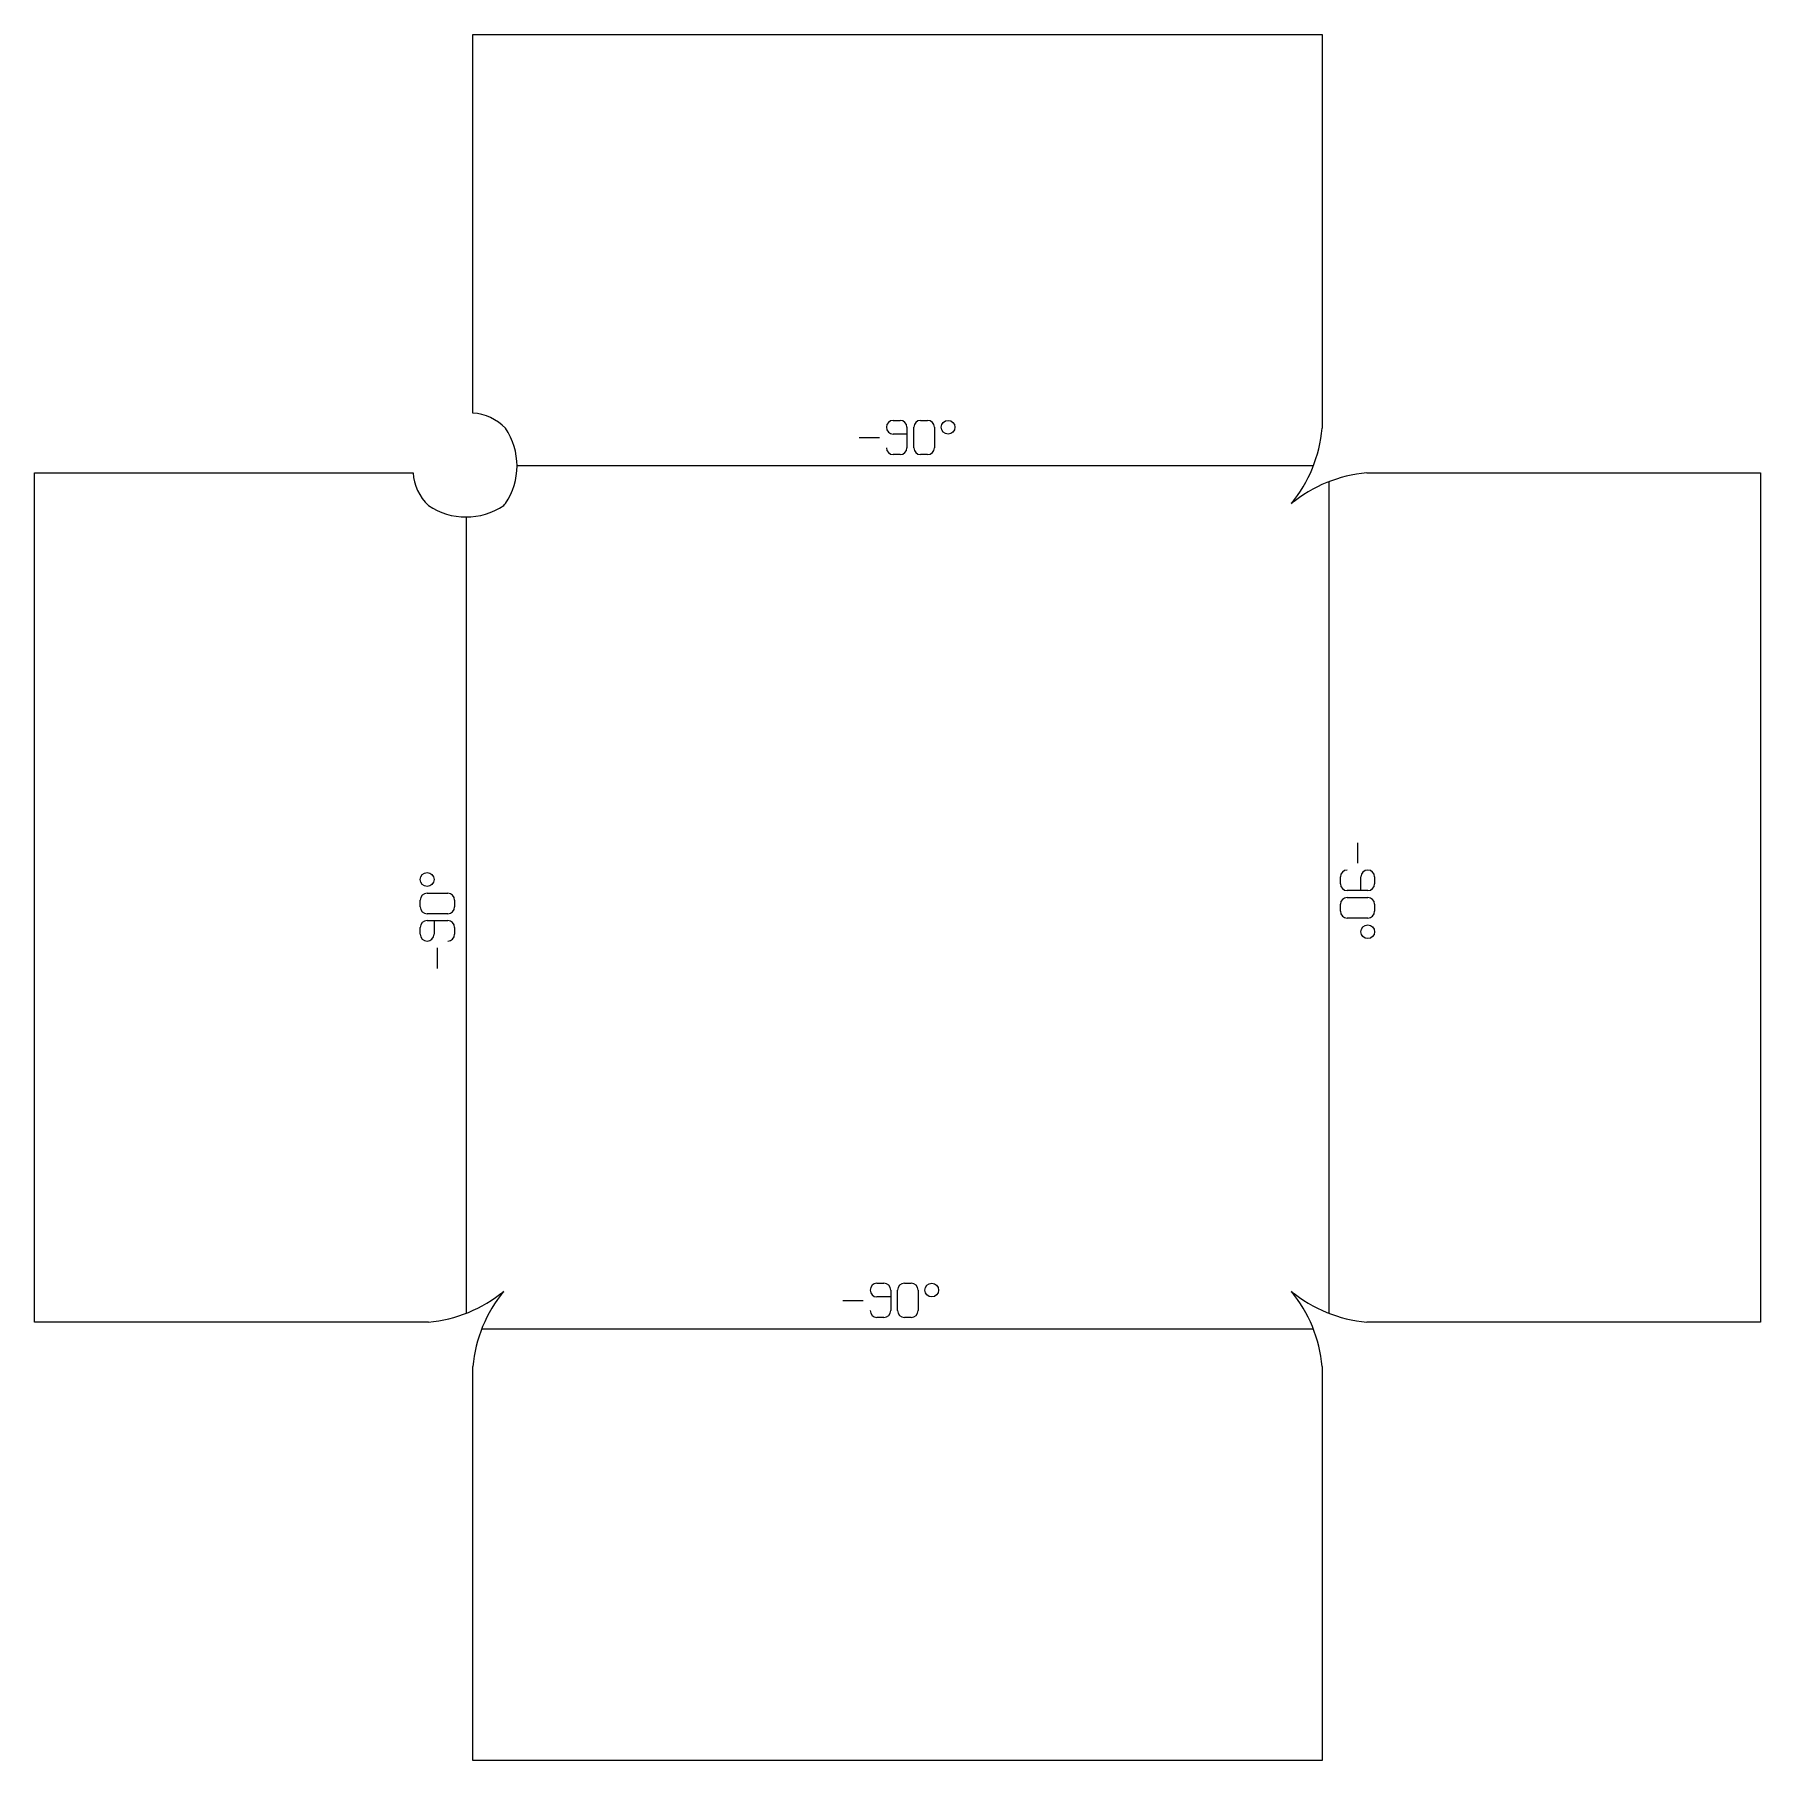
# Model space of a CAD drawing. Header units: millimetres. Extents: x 0 to 101, y 0 to 101.
import ezdxf

# ---------------------------------------------------------------- set-up
doc = ezdxf.new("R2010")
doc.units = ezdxf.units.MM
for name, color, linetype in [('Unfold033_Sketch', 7, 'CONTINUOUS'), ('Unfold033_Sketch_Bend_Labels', 7, 'CONTINUOUS'), ('Unfold033_Sketch_Bends', 7, 'CONTINUOUS')]:
    doc.layers.add(name, color=color, linetype=linetype)

msp = doc.modelspace()

# ---------------------------------------------------------------- linework, layer by layer
at = {"layer": 'Unfold033_Sketch'}
for p, q in [((25.6, 100.8), (75.2, 100.8)), ((25.6, 78.69), (25.6, 100.8)), ((75.2, 100.8), (75.2, 77.8)), ((0, 25.6), (0, 75.2)), ((0, 75.2), (22.11, 75.2)), ((77.8, 75.2), (100.8, 75.2)), ((100.8, 75.2), (100.8, 25.6)), ((23, 25.6), (0, 25.6)), ((100.8, 25.6), (77.8, 25.6)), ((25.6, 0), (25.6, 23)), ((75.2, 23), (75.2, 0)), ((75.2, 0), (25.6, 0))]:
    msp.add_line(p, q, dxfattribs=at)
for centre, radius, start, end in [((25.4, 75.8), 2.9, 43.6028, 86.0454), ((24.28, 75.6), 3.9, -34.3206, 34.3206), ((67.04, 78.57), 8.2, -39.1118, -5.4024), ((25, 75.4), 2.9, -176.0454, -133.6028), ((78.57, 67.04), 8.2, 95.4024, 129.1118), ((25.2, 76.52), 3.9, -124.3206, -55.6794), ((25.4, 75.4), 2.9, -46.3972, -43.6028), ((22.23, 33.76), 8.2, -84.5976, -50.8882), ((33.76, 22.23), 8.2, 140.8882, 174.5976), ((78.57, 33.76), 8.2, -129.1118, -95.4024), ((67.04, 22.23), 8.2, 5.4024, 39.1118)]:
    msp.add_arc(centre, radius, start, end, dxfattribs=at)
at = {"layer": 'Unfold033_Sketch_Bend_Labels'}
for p, q in [((50.15, 78.26), (50.55, 78.26)), ((50.95, 77.86), (50.95, 76.66)), ((51.35, 76.66), (51.35, 77.86)), ((51.75, 78.26), (52.15, 78.26)), ((52.55, 77.86), (52.55, 76.66)), ((48.15, 77.26), (49.35, 77.26)), ((50.95, 77.46), (50.15, 77.46)), ((50.55, 76.26), (50.15, 76.26)), ((52.15, 76.26), (51.75, 76.26)), ((77.26, 53.6), (77.26, 52.4)), ((76.26, 51.2), (76.26, 51.6)), ((77.46, 50.8), (77.46, 51.6)), ((78.26, 51.6), (78.26, 51.2)), ((22.93, 50.65), (24.13, 50.65)), ((77.86, 50.8), (76.66, 50.8)), ((76.66, 50.4), (77.86, 50.4)), ((22.53, 49.85), (22.53, 50.25)), ((24.13, 49.45), (22.93, 49.45)), ((24.53, 50.25), (24.53, 49.85)), ((76.26, 49.6), (76.26, 50)), ((78.26, 50), (78.26, 49.6)), ((22.53, 48.25), (22.53, 48.65)), ((22.93, 49.05), (24.13, 49.05)), ((23.33, 49.05), (23.33, 48.25)), ((24.53, 48.65), (24.53, 48.25)), ((77.86, 49.2), (76.66, 49.2)), ((23.53, 46.25), (23.53, 47.45)), ((49.2, 27.87), (49.6, 27.87)), ((50, 27.47), (50, 26.27)), ((50.4, 26.27), (50.4, 27.47)), ((50.8, 27.87), (51.2, 27.87)), ((51.6, 27.47), (51.6, 26.27)), ((47.2, 26.87), (48.4, 26.87)), ((50, 27.07), (49.2, 27.07)), ((49.6, 25.87), (49.2, 25.87)), ((51.2, 25.87), (50.8, 25.87))]:
    msp.add_line(p, q, dxfattribs=at)
for centre in [(53.35, 77.86), (22.93, 51.45), (77.86, 48.4), (52.4, 27.47)]:
    msp.add_circle(centre, 0.4, dxfattribs=at)
for centre, start, end in [((50.15, 77.86), 90, -90), ((50.55, 77.86), 0, 90), ((51.75, 77.86), 90, 180), ((52.15, 77.86), 0, 90), ((50.15, 76.66), -180, -90), ((50.55, 76.66), -90, 0), ((51.75, 76.66), -180, -90), ((52.15, 76.66), -90, 0), ((76.66, 51.6), 90, 180), ((77.86, 51.6), 0, 180), ((22.93, 50.25), 90, -180), ((24.13, 50.25), 0, 90), ((76.66, 51.2), -180, -90), ((76.66, 50), 90, 180), ((77.86, 51.2), -90, 0), ((77.86, 50), 0, 90), ((22.93, 49.85), 180, -90), ((24.13, 49.85), -90, 0), ((76.66, 49.6), -180, -90), ((77.86, 49.6), -90, 0), ((22.93, 48.65), 90, 180), ((24.13, 48.65), 0, 90), ((22.93, 48.25), 180, 0), ((24.13, 48.25), -90, 0), ((49.2, 27.47), 90, -90), ((49.6, 27.47), 0, 90), ((50.8, 27.47), 90, 180), ((51.2, 27.47), 0, 90), ((49.2, 26.27), 180, -90), ((49.6, 26.27), -90, 0), ((50.8, 26.27), 180, -90), ((51.2, 26.27), -90, 0)]:
    msp.add_arc(centre, 0.4, start, end, dxfattribs=at)
at = {"layer": 'Unfold033_Sketch_Bends'}
for p, q in [((74.68, 75.6), (28.18, 75.6)), ((75.6, 26.12), (75.6, 74.68)), ((25.2, 72.62), (25.2, 26.12)), ((26.12, 25.2), (74.68, 25.2))]:
    msp.add_line(p, q, dxfattribs=at)

doc.saveas('drawing.dxf')
